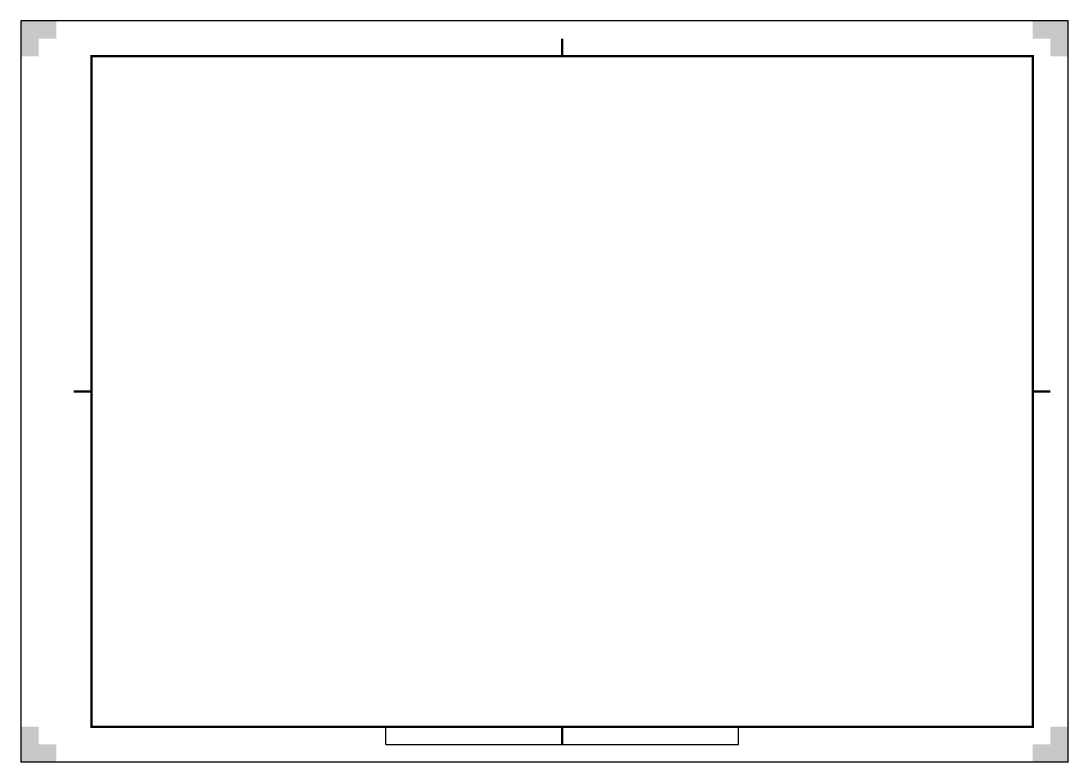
# Model space of a CAD drawing. Extents: x -20 to 277, y -10 to 200.
import ezdxf

# ---------------------------------------------------------------- set-up
doc = ezdxf.new("R2010")
doc.units = 0
doc.layers.add('to-xx-kader', color=7, linetype='CONTINUOUS', lineweight=25)
doc.layers.add('to-xx-snijrand', color=7, linetype='CONTINUOUS', lineweight=25)

msp = doc.modelspace()

# ---------------------------------------------------------------- hatches: boundary and pattern name
at = {"layer": 'to-xx-snijrand'}
for points in [[(-10, 200), (-20, 200), (-20, 190), (-15, 190), (-15, 195), (-10, 195)], [(277, 190), (277, 200), (267, 200), (267, 195), (272, 195), (272, 190)], [(-20, 0), (-20, -10), (-10, -10), (-10, -5), (-15, -5), (-15, 0)], [(267, -10), (277, -10), (277, 0), (272, 0), (272, -5), (267, -5)]]:
    msp.add_hatch(color=256, dxfattribs=at).paths.add_polyline_path(points)

# ---------------------------------------------------------------- linework, layer by layer
at = {"layer": 'to-xx-kader'}
for p, q in [((83.5, -5), (83.5, 0)), ((183.5, -5), (183.5, 0)), ((83.5, -5), (183.5, -5))]:
    msp.add_line(p, q, dxfattribs=at)
at = {"layer": 'to-xx-kader', "const_width": 0.7, "flags": 128}
for points in [[(133.5, 195), (133.5, 189.96)], [(-5, 95), (-0.04, 95)], [(272, 95), (267, 95)], [(133.5, -5), (133.5, 0)]]:
    msp.add_lwpolyline(points, dxfattribs=at)
at = {"layer": 'to-xx-kader', "const_width": 0.7}
msp.add_lwpolyline([(0, 190), (0, 0), (267, 0), (267, 190)], close=True, dxfattribs=at)
at = {"layer": 'to-xx-snijrand'}
for p, q in [((-20, 200), (-20, -10)), ((277, 200), (-20, 200)), ((277, -10), (277, 200)), ((277, -10), (-20, -10))]:
    msp.add_line(p, q, dxfattribs=at)

doc.saveas('drawing.dxf')
